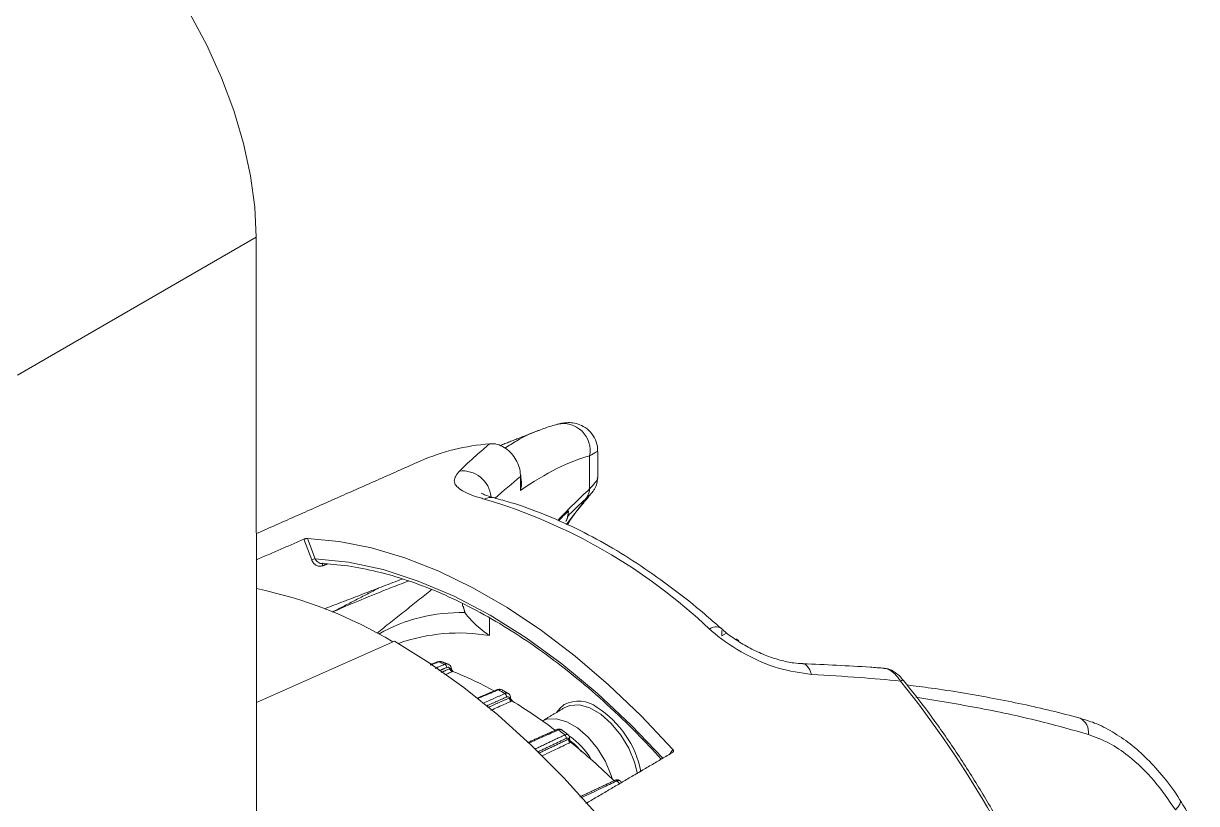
# Model space of a CAD drawing. Extents: x 12.1 to 108.7, y 1 to 80.4.
# Drawn here: x 78.659 to 83, y 66.052 to 68.937 of the extents above; entities that cross this region are included whole.
import ezdxf

# ---------------------------------------------------------------- set-up
doc = ezdxf.new("R2010")
doc.units = 0
doc.header["$MEASUREMENT"] = 0
doc.linetypes.add('SLD-Solid', pattern=[0])
doc.layers.add('OBJECT', color=7, linetype='CONTINUOUS')

msp = doc.modelspace()

# ---------------------------------------------------------------- linework, layer by layer
at = {"layer": 'OBJECT', "linetype": 'SLD-Solid', "lineweight": 15}
for p, q in [((78.6366, 67.6358), (79.5205, 68.1462)), ((79.5211, 63.9738), (79.5205, 68.1462)), ((80.754, 67.3381), (80.754, 67.2155)), ((80.4979, 67.261), (80.4979, 67.2095)), ((79.6962, 67.0291), (79.7258, 66.9529)), ((79.7387, 66.9574), (79.7098, 67.0321)), ((79.7842, 66.7764), (79.7744, 66.7713)), ((80.3836, 66.6727), (80.3836, 66.7382)), ((81.2431, 66.6715), (81.2431, 66.6914)), ((81.2431, 66.6715), (81.2607, 66.6817)), ((79.5208, 66.4255), (80.0321, 66.6522)), ((81.2961, 66.6608), (81.3059, 66.6529)), ((80.1689, 66.5688), (80.1627, 66.5707)), ((81.0489, 66.2335), (81.0616, 66.2516))]:
    msp.add_line(p, q, dxfattribs=at)
at = {"layer": 'OBJECT', "linetype": 'SLD-Solid', "lineweight": 15, "flags": 128}
for points in [[(79.5205, 68.1462), (79.5152, 68.2579), (79.4994, 68.3742), (79.4733, 68.4938), (79.4373, 68.6151), (79.3917, 68.7366), (79.3371, 68.8568), (79.2744, 68.9741), (79.2041, 69.0872), (79.1273, 69.1945), (79.0448, 69.2947), (78.9578, 69.3866), (78.8672, 69.4689), (78.7744, 69.5408), (78.6803, 69.6012)], [(80.6677, 67.0836), (80.6706, 67.0879), (80.7318, 67.166)], [(80.7318, 67.166), (80.7392, 67.1732), (80.7424, 67.1771)], [(79.7098, 67.0321), (79.8268, 67.021), (79.9473, 66.997), (80.0706, 66.9603), (80.1958, 66.9111), (80.3223, 66.8497), (80.4491, 66.7765), (80.5755, 66.6919), (80.7008, 66.5965), (80.8241, 66.4909), (80.9446, 66.3757), (81.0616, 66.2516)], [(79.7387, 66.9574), (79.8622, 66.9445), (79.9896, 66.9169), (80.12, 66.8747), (80.2523, 66.8182), (80.3857, 66.7479), (80.519, 66.6642), (80.6514, 66.5679), (80.7817, 66.4596), (80.9091, 66.3402), (81.0245, 66.2194)], [(79.7654, 66.9309), (79.765, 66.9328), (79.7648, 66.9347), (79.765, 66.9365), (79.7654, 66.938), (79.766, 66.9393), (79.7669, 66.9402), (79.7678, 66.9406)], [(81.4893, 64.7769), (81.4268, 64.9427), (81.3556, 65.1074), (81.2762, 65.27), (81.1892, 65.4294), (81.0949, 65.5848), (80.9941, 65.735), (80.8873, 65.8793), (80.7752, 66.0167), (80.6585, 66.1463), (80.538, 66.2674), (80.4143, 66.3792), (80.2882, 66.481), (80.1606, 66.5722), (80.0321, 66.6522)], [(81.5429, 66.5687), (81.5512, 66.5666), (81.5607, 66.559), (81.5689, 66.5463), (81.5755, 66.5291)], [(81.9151, 66.5073), (81.9146, 66.5078), (81.913, 66.508), (81.9106, 66.5075), (81.9077, 66.5064), (81.9041, 66.5047)], [(80.633, 66.3895), (80.6434, 66.4033), (80.6602, 66.4175)], [(80.9314, 66.1616), (80.9204, 66.2044), (80.8987, 66.2562), (80.8693, 66.305), (80.834, 66.3479), (80.7949, 66.382), (80.7545, 66.4053), (80.7155, 66.4163), (80.6801, 66.4143), (80.6595, 66.4056)], [(80.5796, 66.357), (80.5956, 66.3631), (80.6307, 66.3651), (80.6694, 66.3542), (80.7094, 66.3312), (80.7481, 66.2973), (80.7831, 66.2549), (80.8122, 66.2065), (80.8337, 66.1551), (80.837, 66.1444)], [(82.9394, 66.0634), (82.9406, 66.0575), (82.9378, 66.0494), (82.9312, 66.0394), (82.9212, 66.0281)]]:
    msp.add_lwpolyline(points, dxfattribs=at)
at = {"layer": 'OBJECT', "linetype": 'SLD-Solid', "lineweight": 15}
for centre, radius, start, end in [((80.6564, 67.3574), 0.0995, 348.8126, 102.7739), ((80.4423, 66.5977), 0.7867, 94.2427, 113.6074), ((80.2829, 67.1755), 0.1068, 5.9003, 95.9654), ((80.4887, 67.267), 0.0111, 326.7503, 359.2801), ((80.687, 67.2215), 0.0673, 312.9898, 354.8607), ((80.3884, 67.1277), 0.056, 76.3371, 115.8525), ((79.7733, 65.1924), 2.0717, 46.5716, 73.4337), ((79.7445, 66.9197), 0.0381, 98.7736, 119.5157), ((79.1881, 65.2459), 1.6349, 59.1579, 78.2606), ((80.275, 66.1461), 0.6119, 88.3717, 119.5004), ((80.2701, 66.0205), 0.662, 80.1284, 109.7265), ((81.2209, 66.6667), 0.0382, 60.5243, 127.6905), ((80.1927, 66.5714), 0.00453, 67.3617, 110.9185), ((79.7558, 65.3657), 1.2869, 68.9492, 70.0722), ((80.2119, 66.5548), 0.0135, 0.3893, 62.9301), ((80.2514, 66.5511), 0.0135, 180.4721, 242.4407), ((80.2518, 66.5521), 0.0124, 184.8262, 250.6063), ((79.7086, 65.1932), 1.451, 61.5489, 68.1894), ((79.0221, 64.1772), 3.7045, 20.1933, 38.9238), ((80.4134, 66.468), 0.0052, 56.0489, 110.3574), ((79.5759, 64.9889), 1.705, 59.5372, 60.4682), ((80.4327, 66.4469), 0.0138, 355.0401, 56.7499), ((80.4713, 66.4414), 0.0139, 175.0838, 236.304), ((80.4717, 66.4427), 0.0127, 179.5846, 244.2096), ((79.4907, 64.8131), 1.8894, 53.1386, 58.9177), ((80.7129, 66.3162), 0.1142, 52.9551, 117.5099), ((80.582, 66.0967), 0.3692, 11.3609, 57.2718), ((80.6345, 66.3196), 0.00602, 46.7578, 109.0981), ((82.5413, 66.3158), 0.0586, 351.5499, 62.274), ((79.3207, 64.612), 2.1605, 51.6161, 52.4111), ((80.6538, 66.295), 0.0135, 348.4854, 51.6696), ((80.6898, 66.2876), 0.0135, 168.4926, 231.2498), ((80.6902, 66.2891), 0.0124, 173.287, 238.9142), ((80.5157, 66.0666), 0.2858, 31.2831, 55.0671), ((79.2154, 64.4587), 2.3383, 45.774, 51.0988), ((80.8491, 66.131), 0.00674, 37.8783, 108.7326), ((79.0447, 64.2985), 2.5785, 45.1075, 45.4222)]:
    msp.add_arc(centre, radius, start, end, dxfattribs=at)
for centre, major_axis, ratio, start_param, end_param in [((79.1532, 63.6502), (1.8008, 3.6781), 0.229586, 0.196799, 0.389801), ((79.3204, 63.9154), (1.714, 3.5313), 0.23222, 0.45614, 0.517969), ((80.0285, 65.0386), (1.1587, 2.3666), 0.229586, 0.529539, 0.636375)]:
    msp.add_ellipse(centre, major_axis=major_axis, ratio=ratio, start_param=start_param, end_param=end_param, dxfattribs=at)
for points, knots in [([(80.6344, 67.4545), (80.6193, 67.4504), (80.5965, 67.4442), (80.5742, 67.4344), (80.5667, 67.4312)], [0, 0, 0, 0, 0.662624, 1, 1, 1, 1]), ([(80.7834, 67.3545), (80.7836, 67.3581), (80.7844, 67.3714), (80.777, 67.3978), (80.7586, 67.427), (80.7322, 67.4476), (80.7046, 67.4582), (80.6798, 67.4613), (80.6586, 67.4598), (80.6445, 67.4573), (80.6365, 67.4549), (80.6345, 67.4543)], [0, 0, 0, 0, 0.049946, 0.182153, 0.317495, 0.453683, 0.572286, 0.686202, 0.806405, 0.950733, 1, 1, 1, 1]), ([(80.5661, 67.4319), (80.5654, 67.4317), (80.5391, 67.4232), (80.4973, 67.4022), (80.4555, 67.3756), (80.4407, 67.3661)], [0, 0, 0, 0, 0.016955, 0.652248, 1, 1, 1, 1]), ([(80.3841, 67.3822), (80.367, 67.3677), (80.3298, 67.3363), (80.2921, 67.3008), (80.2718, 67.2817)], [0, 0, 0, 0, 0.460735, 1, 1, 1, 1]), ([(80.3841, 67.3822), (80.3891, 67.3825), (80.4023, 67.3833), (80.4248, 67.3771), (80.4491, 67.3624), (80.4698, 67.3419), (80.4861, 67.3167), (80.4968, 67.2883), (80.4975, 67.27), (80.4979, 67.261)], [0, 0, 0, 0, 0.099425, 0.265865, 0.416098, 0.557611, 0.700775, 0.851617, 1, 1, 1, 1]), ([(80.754, 67.3381), (80.7633, 67.3432), (80.7814, 67.3532), (80.7829, 67.3541), (80.7836, 67.3545)], [0, 0, 0, 0, 0.511395, 1, 1, 1, 1]), ([(80.2718, 67.2817), (80.2625, 67.2691), (80.2439, 67.2438), (80.272, 67.2113), (80.3207, 67.1899), (80.3578, 67.1798), (80.364, 67.1781)], [0, 0, 0, 0, 0.304165, 0.612213, 0.935018, 1, 1, 1, 1]), ([(80.4979, 67.2095), (80.498, 67.2096), (80.5007, 67.2205), (80.5037, 67.2375), (80.4994, 67.2536), (80.4979, 67.2589)], [0, 0, 0, 0, 0.0084398, 0.6717348, 1, 1, 1, 1]), ([(80.7357, 67.1752), (80.7389, 67.1782), (80.7494, 67.1879), (80.7568, 67.1955), (80.7612, 67.2002), (80.7635, 67.2028), (80.7659, 67.2057), (80.7697, 67.2107), (80.7768, 67.2224), (80.7827, 67.2386), (80.7825, 67.2516), (80.7824, 67.257)], [0, 0, 0, 0, 0.142563, 0.462417, 0.636351, 0.700951, 0.728874, 0.753177, 0.812851, 0.92289, 1, 1, 1, 1]), ([(80.7835, 67.2558), (80.7822, 67.2512), (80.7801, 67.2436), (80.7614, 67.2234), (80.754, 67.2155)], [0, 0, 0, 0, 0.6064617, 1, 1, 1, 1]), ([(80.784, 67.2569), (80.784, 67.2569), (80.7844, 67.257), (80.7839, 67.2563), (80.7835, 67.2558)], [0, 0, 0, 0, 0.276438, 1, 1, 1, 1]), ([(80.4026, 67.1822), (80.3943, 67.1844), (80.376, 67.1893), (80.3607, 67.1955), (80.3528, 67.2003), (80.3541, 67.1993), (80.3543, 67.1991)], [0, 0, 0, 0, 0.290893, 0.636402, 0.933121, 1, 1, 1, 1]), ([(80.4992, 67.2356), (80.4992, 67.227), (80.4991, 67.2182), (80.498, 67.2096), (80.4979, 67.2095)], [0, 0, 0, 0, 0.9824853, 1, 1, 1, 1]), ([(80.7537, 67.1934), (80.7528, 67.1925), (80.7511, 67.1906), (80.7409, 67.1782), (80.7336, 67.1684), (80.7318, 67.166)], [0, 0, 0, 0, 0.409877, 0.86066, 1, 1, 1, 1]), ([(80.7427, 67.1769), (80.7457, 67.181), (80.7534, 67.1915), (80.7568, 67.1954), (80.7589, 67.1978)], [0, 0, 0, 0, 0.391427, 1, 1, 1, 1]), ([(81.2393, 66.7003), (81.2192, 66.718), (81.1608, 66.7694), (81.0624, 66.8478), (80.9439, 66.932), (80.8242, 67.0064), (80.7039, 67.0705), (80.5836, 67.1238), (80.4828, 67.1599), (80.4225, 67.1764), (80.4016, 67.1822)], [0, 0, 0, 0, 0.074624, 0.216059, 0.357652, 0.499389, 0.64125, 0.783189, 0.925084, 1, 1, 1, 1]), ([(80.6723, 67.1135), (80.6782, 67.1197), (80.6987, 67.141), (80.7187, 67.1593), (80.7329, 67.1723)], [0, 0, 0, 0, 0.288428, 1, 1, 1, 1]), ([(80.6738, 67.0854), (80.6739, 67.0854), (80.6877, 67.1109), (80.7079, 67.137), (80.7292, 67.1607), (80.7331, 67.1651)], [0, 0, 0, 0, 0.002349, 0.815657, 1, 1, 1, 1]), ([(80.6388, 67.0976), (80.6506, 67.1095), (80.6629, 67.1218), (80.6751, 67.1336), (80.6757, 67.1341)], [0, 0, 0, 0, 0.956801, 1, 1, 1, 1]), ([(80.6757, 67.1341), (80.6756, 67.134), (80.6753, 67.1328), (80.6748, 67.1294), (80.674, 67.1223), (80.6727, 67.1145), (80.6704, 67.1041), (80.6676, 67.0988), (80.6656, 67.0951)], [0, 0, 0, 0, 0.013119, 0.078253, 0.210063, 0.473682, 0.635381, 1, 1, 1, 1]), ([(80.6665, 67.0958), (80.667, 67.0966), (80.6711, 67.1021), (80.6729, 67.1132), (80.6746, 67.1244), (80.6752, 67.1289), (80.6755, 67.1311), (80.6756, 67.1319), (80.6757, 67.1323), (80.6758, 67.1324), (80.6758, 67.1324), (80.6758, 67.1324)], [0, 0, 0, 0, 0.089241, 0.662163, 0.83937, 0.933745, 0.974585, 0.987253, 0.995326, 0.998452, 1, 1, 1, 1]), ([(80.6747, 67.125), (80.6748, 67.1253), (80.6758, 67.1278), (80.676, 67.1311), (80.6763, 67.134)], [0, 0, 0, 0, 0.110049, 1, 1, 1, 1]), ([(80.6763, 67.134), (80.6762, 67.134), (80.6762, 67.1341), (80.6762, 67.1342), (80.676, 67.1344), (80.6758, 67.1342), (80.6757, 67.1341)], [0, 0, 0, 0, 0.054632, 0.112789, 0.5532177, 1, 1, 1, 1]), ([(79.7098, 67.0321), (79.709, 67.032), (79.7073, 67.032), (79.7041, 67.0315), (79.7008, 67.0307), (79.698, 67.0299), (79.6967, 67.0293), (79.6962, 67.0291)], [0, 0, 0, 0, 0.219651, 0.439264, 0.659733, 0.880541, 1, 1, 1, 1]), ([(79.7258, 66.9529), (79.7263, 66.9517), (79.7284, 66.9465), (79.7341, 66.9383), (79.7437, 66.9313), (79.7547, 66.9282), (79.7618, 66.93), (79.7654, 66.9309)], [0, 0, 0, 0, 0.068408, 0.302347, 0.535425, 0.767696, 1, 1, 1, 1]), ([(79.7612, 66.9396), (79.7611, 66.9396), (79.7584, 66.9391), (79.7527, 66.9414), (79.7453, 66.9464), (79.7409, 66.9526), (79.7391, 66.9565), (79.7387, 66.9574)], [0, 0, 0, 0, 0.004542, 0.305511, 0.607805, 0.911284, 1, 1, 1, 1]), ([(79.7612, 66.9393), (79.7761, 66.9385), (79.8256, 66.9358), (79.9125, 66.9228), (80.0224, 66.8965), (80.1347, 66.859), (80.2486, 66.8107), (80.3635, 66.752), (80.4786, 66.6829), (80.5935, 66.6042), (80.707, 66.5152), (80.7824, 66.4523), (80.819, 66.4171), (80.819, 66.4171)], [0, 0, 0, 0, 0.045636, 0.151974, 0.258166, 0.364212, 0.470172, 0.576093, 0.682003, 0.787919, 0.893851, 0.999809, 1, 1, 1, 1]), ([(79.8062, 66.7619), (79.8761, 66.7917), (79.9695, 66.8315), (80.0606, 66.8657), (80.0836, 66.8744)], [0, 0, 0, 0, 0.74844, 1, 1, 1, 1]), ([(80.3836, 66.6727), (80.3835, 66.6729), (80.3794, 66.6755), (80.3529, 66.694), (80.3155, 66.7284), (80.2994, 66.7488), (80.2923, 66.7578)], [0, 0, 0, 0, 0.004006, 0.088611, 0.60187, 1, 1, 1, 1]), ([(81.5755, 66.5291), (81.5345, 66.5348), (81.452, 66.5464), (81.3262, 66.6027), (81.2428, 66.6575), (81.204, 66.6913), (81.1975, 66.697)], [0, 0, 0, 0, 0.304165, 0.612213, 0.935018, 1, 1, 1, 1]), ([(81.543, 66.5694), (81.5319, 66.5699), (81.505, 66.571), (81.457, 66.5818), (81.4023, 66.6001), (81.3469, 66.6255), (81.2954, 66.6563), (81.2589, 66.6822), (81.2434, 66.6972), (81.2402, 66.7004)], [0, 0, 0, 0, 0.110783, 0.269371, 0.436795, 0.608845, 0.783146, 0.954732, 1, 1, 1, 1]), ([(80.1944, 66.5756), (80.1896, 66.5736), (80.1799, 66.5696), (80.1701, 66.5657), (80.1652, 66.5637)], [0, 0, 0, 0, 0.495732, 1, 1, 1, 1]), ([(80.2059, 66.5758), (80.2051, 66.5762), (80.2019, 66.5778), (80.1964, 66.5777), (80.1926, 66.5759), (80.1912, 66.5752)], [0, 0, 0, 0, 0.1738148, 0.70752, 1, 1, 1, 1]), ([(80.2059, 66.5758), (80.2045, 66.5763), (80.201, 66.5777), (80.1969, 66.5764), (80.1944, 66.5756)], [0, 0, 0, 0, 0.389844, 1, 1, 1, 1]), ([(80.2181, 66.5668), (80.2188, 66.567), (80.2219, 66.5682), (80.226, 66.5688), (80.2287, 66.5674), (80.2294, 66.567)], [0, 0, 0, 0, 0.176629, 0.775829, 1, 1, 1, 1]), ([(80.2379, 66.551), (80.2371, 66.5521), (80.2354, 66.5544), (80.2315, 66.556), (80.2279, 66.5558), (80.2259, 66.555), (80.2254, 66.5549)], [0, 0, 0, 0, 0.256507, 0.5805023, 0.9044961, 1, 1, 1, 1]), ([(80.2423, 66.5493), (80.2421, 66.5509), (80.2417, 66.5556), (80.2379, 66.5616), (80.2333, 66.5662), (80.2301, 66.5669), (80.2294, 66.567)], [0, 0, 0, 0, 0.1913454, 0.572849, 0.9152318, 1, 1, 1, 1]), ([(80.2395, 66.5511), (80.2396, 66.5511), (80.2403, 66.5512), (80.2415, 66.551), (80.2425, 66.5503), (80.2426, 66.5494), (80.2427, 66.549)], [0, 0, 0, 0, 0.051657, 0.348866, 0.693238, 1, 1, 1, 1]), ([(80.2485, 66.5418), (80.2475, 66.5423), (80.2455, 66.5434), (80.2434, 66.5462), (80.243, 66.5484), (80.2428, 66.5493)], [0, 0, 0, 0, 0.351434, 0.71656, 1, 1, 1, 1]), ([(81.8438, 66.5522), (81.8266, 66.5535), (81.7271, 66.5609), (81.6265, 66.5652), (81.5433, 66.5687)], [0, 0, 0, 0, 0.172805, 1, 1, 1, 1]), ([(81.9041, 66.5047), (81.9005, 66.5099), (81.8908, 66.524), (81.8734, 66.5405), (81.8561, 66.551), (81.8469, 66.5512), (81.8437, 66.5513)], [0, 0, 0, 0, 0.201031, 0.53756, 0.841321, 1, 1, 1, 1]), ([(81.9145, 66.5065), (81.911, 66.5112), (81.9004, 66.5256), (81.8787, 66.541), (81.8582, 66.5517), (81.8466, 66.5514), (81.8443, 66.5513)], [0, 0, 0, 0, 0.186008, 0.572838, 0.912803, 1, 1, 1, 1]), ([(80.2451, 66.5392), (80.2404, 66.5371), (80.2312, 66.5332), (80.2221, 66.5293), (80.2176, 66.5275)], [0, 0, 0, 0, 0.515758, 1, 1, 1, 1]), ([(80.2485, 66.5418), (80.2485, 66.5418), (80.2488, 66.5418), (80.2488, 66.5415), (80.2483, 66.5409), (80.2478, 66.5405), (80.2477, 66.5404)], [0, 0, 0, 0, 0.022172, 0.533615, 0.933205, 1, 1, 1, 1]), ([(81.9041, 66.5047), (81.854, 66.5093), (81.745, 66.5193), (81.6349, 66.5256), (81.5755, 66.5291)], [0, 0, 0, 0, 0.460735, 1, 1, 1, 1]), ([(82.5022, 65.4759), (82.4946, 65.4962), (82.4685, 65.5665), (82.4181, 65.6863), (82.3486, 65.8341), (82.272, 65.9794), (82.1891, 66.1215), (82.1001, 66.2594), (82.0089, 66.3887), (81.9454, 66.4691), (81.9151, 66.5073)], [0, 0, 0, 0, 0.055517, 0.192239, 0.328969, 0.465689, 0.602405, 0.739125, 0.875851, 1, 1, 1, 1]), ([(80.4163, 66.4723), (80.4116, 66.4703), (80.3879, 66.4603), (80.3622, 66.4494), (80.3411, 66.4404), (80.339, 66.4395)], [0, 0, 0, 0, 0.1835252, 0.9176262, 1, 1, 1, 1]), ([(80.4285, 66.4722), (80.4276, 66.4728), (80.4247, 66.4747), (80.4185, 66.4751), (80.4139, 66.4736), (80.4116, 66.4729)], [0, 0, 0, 0, 0.182983, 0.591594, 1, 1, 1, 1]), ([(80.4288, 66.4724), (80.427, 66.4731), (80.4234, 66.4746), (80.4187, 66.4731), (80.4163, 66.4723)], [0, 0, 0, 0, 0.487767, 1, 1, 1, 1]), ([(80.4403, 66.4585), (80.441, 66.4588), (80.444, 66.46), (80.4485, 66.4607), (80.4513, 66.4591), (80.4524, 66.4584)], [0, 0, 0, 0, 0.149621, 0.657197, 1, 1, 1, 1]), ([(80.461, 66.4421), (80.4611, 66.4434), (80.4613, 66.4475), (80.4587, 66.4531), (80.4553, 66.4576), (80.4528, 66.4585), (80.4525, 66.4586)], [0, 0, 0, 0, 0.1886762, 0.5925658, 0.9504899, 1, 1, 1, 1]), ([(82.5685, 66.3677), (82.5331, 66.377), (82.4279, 66.4044), (82.2447, 66.4426), (82.0662, 66.473), (81.9583, 66.4864), (81.9285, 66.4901)], [0, 0, 0, 0, 0.171159, 0.507466, 0.864043, 1, 1, 1, 1]), ([(80.4636, 66.4299), (80.459, 66.4278), (80.4359, 66.4175), (80.4108, 66.4063), (80.3904, 66.3971), (80.3884, 66.3963)], [0, 0, 0, 0, 0.184522, 0.922608, 1, 1, 1, 1]), ([(80.4575, 66.4426), (80.457, 66.4436), (80.4557, 66.4457), (80.4523, 66.4471), (80.449, 66.4467), (80.447, 66.4459), (80.4465, 66.4457)], [0, 0, 0, 0, 0.256507, 0.580502, 0.904496, 1, 1, 1, 1]), ([(80.459, 66.4428), (80.4591, 66.4428), (80.4597, 66.443), (80.4607, 66.443), (80.4614, 66.4426), (80.4613, 66.4422), (80.4613, 66.442)], [0, 0, 0, 0, 0.060777, 0.410459, 0.815632, 1, 1, 1, 1]), ([(80.4662, 66.4338), (80.4662, 66.4338), (80.4651, 66.4343), (80.4634, 66.4361), (80.4617, 66.439), (80.4616, 66.4411), (80.4615, 66.4421)], [0, 0, 0, 0, 0.015463, 0.361879, 0.724892, 1, 1, 1, 1]), ([(80.4662, 66.4337), (80.4664, 66.4336), (80.467, 66.4333), (80.4671, 66.4326), (80.4667, 66.4318), (80.4662, 66.4313), (80.4662, 66.4313)], [0, 0, 0, 0, 0.2027786, 0.6197574, 0.9455423, 1, 1, 1, 1]), ([(80.819, 66.4171), (80.8558, 66.3827), (80.9237, 66.3192), (80.9889, 66.2483), (81.0188, 66.2158)], [0, 0, 0, 0, 0.5406197, 1, 1, 1, 1]), ([(82.5993, 66.3072), (82.544, 66.3228), (82.4131, 66.3596), (82.2001, 66.4061), (82.0404, 66.4318), (81.9605, 66.4446)], [0, 0, 0, 0, 0.267535, 0.633327, 1, 1, 1, 1]), ([(80.6508, 66.3239), (80.6501, 66.3245), (80.6479, 66.3266), (80.6427, 66.3275), (80.6372, 66.3273), (80.6339, 66.3256), (80.6325, 66.325)], [0, 0, 0, 0, 0.139531, 0.453393, 0.773361, 1, 1, 1, 1]), ([(80.6508, 66.324), (80.6506, 66.3242), (80.6495, 66.3258), (80.6453, 66.3262), (80.6408, 66.3247), (80.6386, 66.324)], [0, 0, 0, 0, 0.079436, 0.539714, 1, 1, 1, 1]), ([(82.9394, 66.0633), (82.9386, 66.0645), (82.9208, 66.0943), (82.8815, 66.1468), (82.8202, 66.216), (82.7559, 66.2728), (82.69, 66.3173), (82.6277, 66.3495), (82.5865, 66.3617), (82.5684, 66.367)], [0, 0, 0, 0, 0.008518, 0.206495, 0.391453, 0.563942, 0.726043, 0.880247, 1, 1, 1, 1]), ([(80.6386, 66.324), (80.634, 66.3219), (80.6108, 66.3116), (80.5738, 66.2951), (80.5414, 66.2807), (80.5276, 66.2745)], [0, 0, 0, 0, 0.125176, 0.625882, 1, 1, 1, 1]), ([(80.6622, 66.3055), (80.6629, 66.3058), (80.6658, 66.3071), (80.6704, 66.308), (80.673, 66.3066), (80.6742, 66.3059)], [0, 0, 0, 0, 0.13474, 0.591834, 1, 1, 1, 1]), ([(80.6766, 66.2902), (80.6762, 66.291), (80.6754, 66.2928), (80.6726, 66.2939), (80.6695, 66.2933), (80.6675, 66.2925), (80.6671, 66.2923)], [0, 0, 0, 0, 0.256507, 0.580502, 0.904496, 1, 1, 1, 1]), ([(80.6795, 66.2908), (80.6796, 66.2917), (80.6803, 66.2949), (80.679, 66.2999), (80.6767, 66.3044), (80.6745, 66.3056), (80.6741, 66.3058)], [0, 0, 0, 0, 0.162652, 0.563326, 0.919005, 1, 1, 1, 1]), ([(80.6779, 66.2905), (80.678, 66.2906), (80.6786, 66.2908), (80.6794, 66.291), (80.6799, 66.2909), (80.6798, 66.2908), (80.6797, 66.2908)], [0, 0, 0, 0, 0.071792, 0.484849, 0.963453, 1, 1, 1, 1]), ([(80.6831, 66.2826), (80.6827, 66.2829), (80.6813, 66.284), (80.68, 66.2869), (80.6795, 66.2895), (80.6798, 66.2907), (80.6798, 66.2908)], [0, 0, 0, 0, 0.19877, 0.581942, 0.984267, 1, 1, 1, 1]), ([(80.724, 66.2424), (80.7125, 66.2563), (80.6994, 66.2723), (80.6842, 66.2816), (80.6822, 66.2828)], [0, 0, 0, 0, 0.8711705, 1, 1, 1, 1]), ([(80.683, 66.2825), (80.6834, 66.2821), (80.6843, 66.2814), (80.6847, 66.2801), (80.6844, 66.2791), (80.6839, 66.2785), (80.6838, 66.2785)], [0, 0, 0, 0, 0.341646, 0.685991, 0.955028, 1, 1, 1, 1]), ([(82.9212, 66.0281), (82.8961, 66.0648), (82.8453, 66.1394), (82.7599, 66.2211), (82.6761, 66.2785), (82.6251, 66.2976), (82.5993, 66.3072)], [0, 0, 0, 0, 0.296269, 0.600821, 0.797169, 1, 1, 1, 1]), ([(80.6814, 66.277), (80.6768, 66.2749), (80.6542, 66.2642), (80.6195, 66.2477), (80.5894, 66.2334), (80.5773, 66.2277)], [0, 0, 0, 0, 0.130514, 0.652572, 1, 1, 1, 1]), ([(81.0616, 66.2516), (81.0623, 66.2508), (81.0636, 66.2491), (81.0643, 66.2463), (81.0641, 66.2437), (81.0629, 66.2419), (81.0619, 66.2412), (81.0615, 66.2409)], [0, 0, 0, 0, 0.219651, 0.439264, 0.659733, 0.880541, 1, 1, 1, 1]), ([(80.8544, 66.1351), (80.8499, 66.133), (80.8273, 66.1222), (80.783, 66.1013), (80.7433, 66.0826), (80.7218, 66.0724)], [0, 0, 0, 0, 0.102495, 0.512474, 1, 1, 1, 1]), ([(80.866, 66.1358), (80.8659, 66.136), (80.8647, 66.1377), (80.8611, 66.1392), (80.8561, 66.14), (80.8514, 66.1393), (80.8483, 66.1377), (80.847, 66.137)], [0, 0, 0, 0, 0.027663, 0.284806, 0.511608, 0.780319, 1, 1, 1, 1]), ([(80.8658, 66.1357), (80.8656, 66.1361), (80.8647, 66.1375), (80.8609, 66.1376), (80.8566, 66.1359), (80.8544, 66.1351)], [0, 0, 0, 0, 0.139052, 0.569522, 1, 1, 1, 1]), ([(82.9996, 65.9439), (82.9967, 65.9516), (82.9851, 65.9816), (82.9653, 66.0218), (82.9452, 66.0526), (82.9385, 66.0629)], [0, 0, 0, 0, 0.18637, 0.727498, 1, 1, 1, 1])]:
    msp.add_open_spline(points, degree=3, knots=knots, dxfattribs=at)
for points in [[(80.5642, 67.4313), (80.4231, 67.376)], [(80.7842, 67.2557), (80.7842, 67.3544)], [(80.1273, 67.3185), (79.5207, 67.05)], [(80.4997, 67.2356), (80.4997, 67.2669)], [(80.5007, 67.2461), (80.4997, 67.2457)], [(80.7318, 67.166), (80.7305, 67.1671)], [(79.6962, 67.0291), (79.5207, 66.9532)], [(79.7654, 66.9309), (79.7837, 66.9379)], [(79.7842, 66.7764), (80.0606, 66.882)], [(79.8025, 66.76), (79.9739, 66.8489)], [(80.1691, 66.8428), (79.9675, 66.682)], [(80.2841, 66.7909), (80.2841, 66.7821)], [(80.2862, 66.7822), (80.2923, 66.7578)], [(80.1911, 66.5756), (80.1639, 66.5645)], [(80.1826, 66.5517), (80.2181, 66.5668)], [(80.2254, 66.5549), (80.1961, 66.5424)], [(80.2042, 66.5367), (80.2379, 66.551)], [(80.2299, 66.5672), (80.2058, 66.5762)], [(80.2379, 66.551), (80.2395, 66.5511)], [(80.2477, 66.5404), (80.2451, 66.5392)], [(80.4116, 66.4729), (80.337, 66.4412)], [(80.3589, 66.4221), (80.4403, 66.4585)], [(80.4529, 66.4586), (80.4286, 66.4726)], [(80.4465, 66.4457), (80.3707, 66.4118)], [(80.3767, 66.4065), (80.4575, 66.4426)], [(80.4575, 66.4426), (80.459, 66.4428)], [(80.4662, 66.4313), (80.4636, 66.4299)], [(80.6595, 66.4056), (80.5796, 66.3572)], [(80.6325, 66.3253), (80.5246, 66.2772)], [(80.5519, 66.2532), (80.6622, 66.3055)], [(80.6671, 66.2923), (80.5631, 66.243)], [(80.5673, 66.2384), (80.6766, 66.2902)], [(80.6745, 66.3058), (80.6507, 66.3244)], [(80.6766, 66.2902), (80.6779, 66.2905)], [(80.6838, 66.2785), (80.6814, 66.277)], [(81.0615, 66.2409), (80.7396, 66.0516)], [(80.847, 66.1373), (80.7181, 66.0764)], [(80.8723, 66.1297), (80.8658, 66.1362)]]:
    msp.add_open_spline(points, degree=1, dxfattribs=at)

doc.saveas('drawing.dxf')
